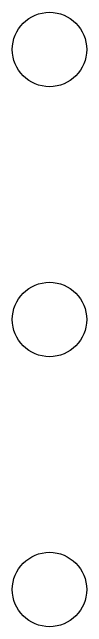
# Model space of a CAD drawing. Extents: x 2.12 to 4.45, y -4.67 to -3.06.
# Drawn here: x 4.0325 to 4.0463, y -4.3039 to -4.1902 of the extents above; entities that cross this region are included whole.
import ezdxf

# ---------------------------------------------------------------- set-up
doc = ezdxf.new("R2010")
doc.units = 0
doc.header["$MEASUREMENT"] = 0
doc.layers.add('BLACK', color=7, linetype='CONTINUOUS')

msp = doc.modelspace()

# ---------------------------------------------------------------- linework, layer by layer
at = {"layer": 'BLACK'}
for centre in [(4.03942, -4.19705), (4.03942, -4.19705), (4.03942, -4.24705), (4.03942, -4.24705), (4.03942, -4.29705), (4.03942, -4.29705)]:
    msp.add_circle(centre, 0.00689, dxfattribs=at)

doc.saveas('drawing.dxf')
